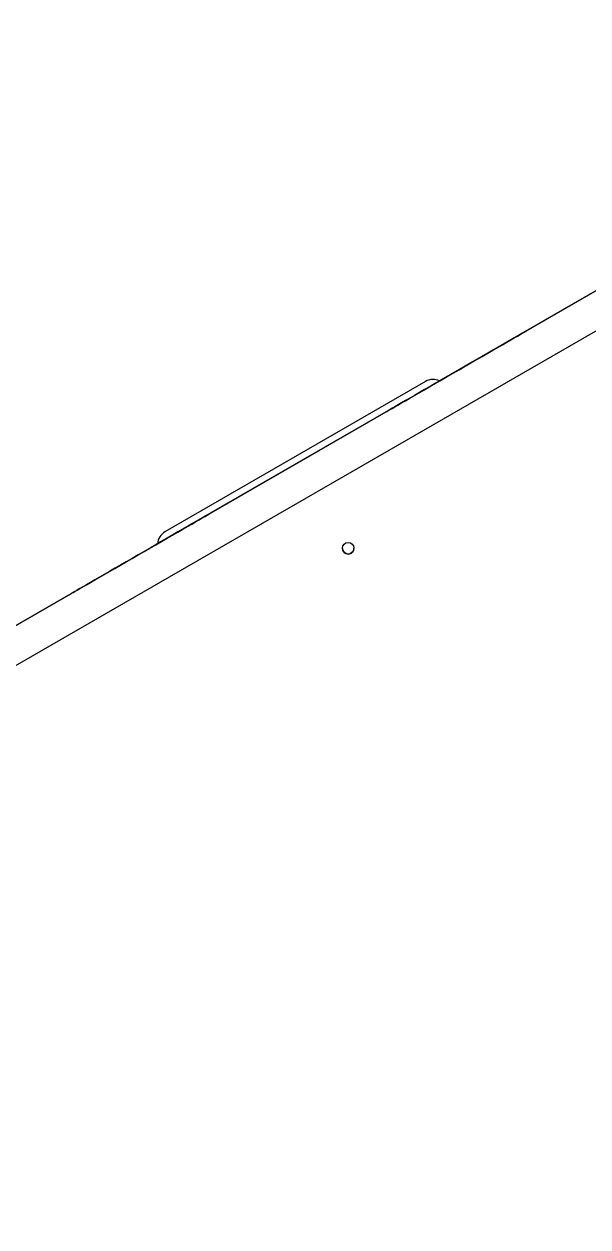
# Model space of a CAD drawing. Header units: millimetres. Extents: x -8083 to 6576, y -6691 to 5601.
# Drawn here: x -2362 to -2021, y 431 to 1159 of the extents above; entities that cross this region are included whole.
import ezdxf

# ---------------------------------------------------------------- set-up
doc = ezdxf.new("R2010")
doc.units = ezdxf.units.MM
for name, color, linetype in [('DIKOM_ОБЪЕКТ', 7, 'Continuous'), ('DIKOM_РАЗМЕР_ЗОНА', 7, 'Continuous'), ('DIKOM_РАЗМЕР_ОБЪЕКТА', 7, 'Continuous')]:
    doc.layers.add(name, color=color, linetype=linetype)
doc.styles.add('style1', font='arial.ttf', dxfattribs={"width": 0.8})
doc.dimstyles.new('1-50', dxfattribs={"dimtxt": 300, "dimasz": 200, "dimexe": 100, "dimexo": 0, "dimgap": 100, "dimtad": 1, "dimtxsty": 'style1', "dimcen": 200, "dimclrd": 7, "dimclre": 7, "dimclrt": 7, "dimadec": 1, "dimazin": 2, "dimtfac": 1, "dimtmove": 0, "dimatfit": 2, "dimfxl": 0, "dimlwd": 25, "dimlwe": 18, "dimarcsym": 0})

# ---------------------------------------------------------------- blocks, each defined once
blk = doc.blocks.new('*D9')
at = {"layer": 'Defpoints', "color": 0, "transparency": 16777216}
for p in [(-396.43, 3600.54), (-7041.64, -3045.53), (-3854.35, -3045.53)]:
    blk.add_point(p, dxfattribs=at)
at = {"layer": 'DIKOM_РАЗМЕР_ОБЪЕКТА', "color": 7, "lineweight": 18, "transparency": 16777216}
for p, q in [((-396.43, 3600.54), (-7141.64, 3600.54)), ((-3854.35, -3045.53), (-7141.64, -3045.53))]:
    blk.add_line(p, q, dxfattribs=at)
at = {"layer": 'DIKOM_РАЗМЕР_ОБЪЕКТА', "color": 7, "lineweight": 25, "transparency": 16777216}
blk.add_line((-7041.64, 3400.54), (-7041.64, -2845.53), dxfattribs=at)
at = {"layer": 'DIKOM_РАЗМЕР_ОБЪЕКТА', "color": 7, "transparency": 16777216}
for points in [[(-7074.97, 3400.54), (-7008.3, 3400.54), (-7041.64, 3600.54)], [(-7074.97, -2845.53), (-7008.3, -2845.53), (-7041.64, -3045.53)]]:
    blk.add_solid(points, dxfattribs=at)
at = {"layer": 'DIKOM_РАЗМЕР_ОБЪЕКТА', "color": 7, "transparency": 16777216, "insert": (-7294.81, 463.59), "char_height": 300, "attachment_point": 5, "rotation": 90, "style": 'style1'}
blk.add_mtext('6650', dxfattribs=at)
blk = doc.blocks.new('*D12')
at = {"layer": 'Defpoints', "color": 0, "transparency": 16777216}
for p in [(-682.93, 5600.54), (-7632.54, -5169.06), (-3908.34, -5169.06)]:
    blk.add_point(p, dxfattribs=at)
at = {"layer": 'DIKOM_РАЗМЕР_ЗОНА', "color": 7, "lineweight": 18, "transparency": 16777216}
for p, q in [((-682.93, 5600.54), (-7732.54, 5600.54)), ((-3908.34, -5169.06), (-7732.54, -5169.06))]:
    blk.add_line(p, q, dxfattribs=at)
at = {"layer": 'DIKOM_РАЗМЕР_ЗОНА', "color": 7, "lineweight": 25, "transparency": 16777216}
blk.add_line((-7632.54, 5400.54), (-7632.54, -4969.06), dxfattribs=at)
at = {"layer": 'DIKOM_РАЗМЕР_ЗОНА', "color": 7, "transparency": 16777216}
for points in [[(-7665.87, 5400.54), (-7599.2, 5400.54), (-7632.54, 5600.54)], [(-7665.87, -4969.06), (-7599.2, -4969.06), (-7632.54, -5169.06)]]:
    blk.add_solid(points, dxfattribs=at)
at = {"layer": 'DIKOM_РАЗМЕР_ЗОНА', "color": 7, "transparency": 16777216, "insert": (-7885.71, 474.85), "char_height": 300, "attachment_point": 5, "rotation": 90, "style": 'style1'}
blk.add_mtext('10800', dxfattribs=at)

msp = doc.modelspace()

# ---------------------------------------------------------------- linework, layer by layer
at = {"layer": 'DIKOM_ОБЪЕКТ', "color": 7, "linetype": 'Continuous', "lineweight": 15}
for p, q in [((-1966.417, 1025.753), (-2110.529, 942.55)), ((-2476.368, 731.329), (-1983.6, 1015.829)), ((-1973.1, 997.643), (-2465.868, 713.142)), ((-2058.113, 972.81), (-2058.089, 972.823)), ((-2058.113, 972.809), (-2058.113, 972.81)), ((-2112.421, 941.455), (-2279.222, 845.153)), ((-2119.012, 942.274), (-2276.629, 851.274)), ((-2119.012, 942.273), (-2276.629, 851.273)), ((-2119.012, 942.274), (-2119.012, 942.273)), ((-2107.055, 944.554), (-2107.054, 944.554)), ((-2142.959, 923.823), (-2142.983, 923.81)), ((-2248.638, 862.81), (-2248.614, 862.823)), ((-2248.638, 862.809), (-2248.638, 862.81)), ((-2276.629, 851.273), (-2276.629, 851.274)), ((-2281.109, 844.065), (-2425.411, 760.753)), ((-2284.589, 842.054), (-2284.59, 842.054)), ((-2333.485, 813.823), (-2333.509, 813.81))]:
    msp.add_line(p, q, dxfattribs=at)
at = {"layer": 'DIKOM_ОБЪЕКТ', "color": 7, "linetype": 'Continuous', "lineweight": 15, "flags": 128}
for points in [[(-2142.983, 923.81), (-2142.831, 923.898), (-2142.373, 924.162), (-2141.615, 924.6), (-2140.56, 925.209), (-2139.218, 925.984), (-2137.596, 926.92), (-2135.708, 928.011), (-2133.566, 929.247), (-2131.187, 930.621), (-2128.586, 932.122), (-2125.784, 933.74), (-2122.8, 935.463), (-2119.655, 937.278), (-2116.373, 939.173), (-2112.977, 941.134), (-2109.492, 943.147), (-2105.941, 945.196), (-2102.352, 947.268), (-2098.75, 949.348), (-2095.161, 951.42), (-2091.611, 953.47), (-2088.125, 955.483), (-2084.729, 957.443), (-2081.446, 959.338), (-2078.302, 961.154), (-2075.317, 962.877), (-2072.515, 964.495), (-2069.914, 965.997), (-2067.534, 967.371), (-2065.392, 968.607), (-2063.503, 969.698), (-2061.881, 970.634), (-2060.538, 971.41), (-2059.483, 972.019), (-2058.724, 972.457), (-2058.266, 972.721), (-2058.113, 972.81)], [(-2058.089, 972.823), (-2058.242, 972.735), (-2058.699, 972.471), (-2059.457, 972.033), (-2060.512, 971.424), (-2061.855, 970.649), (-2063.476, 969.713), (-2065.365, 968.623), (-2067.506, 967.386), (-2069.885, 966.012), (-2072.486, 964.511), (-2075.288, 962.893), (-2078.273, 961.17), (-2081.417, 959.355), (-2084.699, 957.46), (-2088.095, 955.499), (-2091.581, 953.486), (-2095.131, 951.437), (-2098.72, 949.365), (-2102.322, 947.285), (-2105.911, 945.213), (-2109.461, 943.163), (-2112.947, 941.151), (-2116.344, 939.19), (-2119.626, 937.295), (-2122.77, 935.479), (-2125.755, 933.756), (-2128.558, 932.138), (-2131.159, 930.636), (-2133.538, 929.262), (-2135.68, 928.026), (-2137.569, 926.935), (-2139.191, 925.999), (-2140.534, 925.223), (-2141.589, 924.614), (-2142.348, 924.176), (-2142.806, 923.912), (-2142.959, 923.823)], [(-2107.054, 944.554), (-2107.157, 944.494), (-2107.463, 944.318), (-2107.959, 944.032), (-2108.626, 943.646), (-2109.44, 943.177), (-2110.367, 942.641), (-2111.374, 942.06), (-2112.421, 941.455)], [(-2110.526, 942.549), (-2110.368, 942.64), (-2109.44, 943.176), (-2108.627, 943.646), (-2107.959, 944.031), (-2107.464, 944.318), (-2107.158, 944.494), (-2107.055, 944.554)], [(-2333.509, 813.81), (-2333.357, 813.898), (-2332.899, 814.162), (-2332.141, 814.6), (-2331.086, 815.209), (-2329.743, 815.984), (-2328.122, 816.92), (-2326.234, 818.01), (-2324.092, 819.247), (-2321.712, 820.621), (-2319.112, 822.122), (-2316.31, 823.74), (-2313.326, 825.463), (-2310.181, 827.278), (-2306.899, 829.173), (-2303.503, 831.134), (-2300.017, 833.147), (-2296.467, 835.196), (-2292.878, 837.268), (-2289.276, 839.348), (-2285.687, 841.42), (-2282.137, 843.47), (-2278.65, 845.483), (-2275.254, 847.443), (-2271.972, 849.338), (-2268.827, 851.154), (-2265.843, 852.877), (-2263.04, 854.495), (-2260.44, 855.997), (-2258.06, 857.371), (-2255.917, 858.607), (-2254.028, 859.698), (-2252.407, 860.634), (-2251.064, 861.41), (-2250.008, 862.019), (-2249.249, 862.457), (-2248.791, 862.721), (-2248.638, 862.81)], [(-2248.614, 862.823), (-2248.767, 862.735), (-2249.224, 862.471), (-2249.983, 862.033), (-2251.037, 861.424), (-2252.38, 860.649), (-2254.002, 859.713), (-2255.89, 858.623), (-2258.032, 857.386), (-2260.411, 856.012), (-2263.012, 854.511), (-2265.814, 852.893), (-2268.798, 851.17), (-2271.942, 849.355), (-2275.224, 847.46), (-2278.621, 845.499), (-2282.107, 843.486), (-2285.657, 841.437), (-2289.246, 839.365), (-2292.848, 837.285), (-2296.436, 835.213), (-2299.987, 833.163), (-2303.473, 831.151), (-2306.869, 829.19), (-2310.151, 827.295), (-2313.296, 825.479), (-2316.281, 823.756), (-2319.083, 822.138), (-2321.684, 820.636), (-2324.064, 819.262), (-2326.206, 818.026), (-2328.095, 816.935), (-2329.717, 815.999), (-2331.06, 815.223), (-2332.115, 814.614), (-2332.874, 814.176), (-2333.332, 813.912), (-2333.485, 813.823)], [(-2279.222, 845.153), (-2280.269, 844.548), (-2281.276, 843.967), (-2282.204, 843.431), (-2283.017, 842.962), (-2283.685, 842.576), (-2284.181, 842.29), (-2284.486, 842.113), (-2284.589, 842.054)], [(-2284.59, 842.054), (-2284.487, 842.113), (-2284.182, 842.289), (-2283.686, 842.576), (-2283.018, 842.961), (-2282.205, 843.431), (-2281.277, 843.966), (-2281.11, 844.063)]]:
    msp.add_lwpolyline(points, dxfattribs=at)
at = {"layer": 'DIKOM_ОБЪЕКТ', "color": 7, "linetype": 'Continuous', "lineweight": 15}
msp.add_circle((-2165.82, 841.347), 3.5, dxfattribs=at)
for centre, radius, start, end in [((-2114.512, 934.48), 9, 63.730214, 120), ((-2114.512, 934.479), 9, 63.715647, 120), ((-2272.129, 843.48), 9, 120, 176.286789), ((-2272.129, 843.479), 9, 120, 176.284607), ((-2165.82, 841.349), 3.5, 181.18119, 270), ((-2165.82, 841.349), 3.5, 270, 1.18119)]:
    msp.add_arc(centre, radius, start, end, dxfattribs=at)

# ---------------------------------------------------------------- dimensions: what is measured, and where the dimension line sits
at = {"layer": 'DIKOM_РАЗМЕР_ЗОНА'}
dim = msp.add_linear_dim(base=(-7632.537, -5169.059), p1=(-682.93, 5600.541), p2=(-3908.34, -5169.059), angle=90, text='10800', dimstyle='1-50', dxfattribs=at)
dim.commit()
dim.dimension.update_dxf_attribs({"geometry": '*D12', "text_midpoint": (-7632.537, 474.854), "dimtype": 160})
at = {"layer": 'DIKOM_РАЗМЕР_ОБЪЕКТА'}
dim = msp.add_linear_dim(base=(-7041.635, -3045.53), p1=(-396.429, 3600.541), p2=(-3854.351, -3045.53), angle=90, text='6650', dimstyle='1-50', dxfattribs=at)
dim.commit()
dim.dimension.update_dxf_attribs({"geometry": '*D9', "text_midpoint": (-7041.635, 463.594), "dimtype": 160})

doc.saveas('drawing.dxf')
